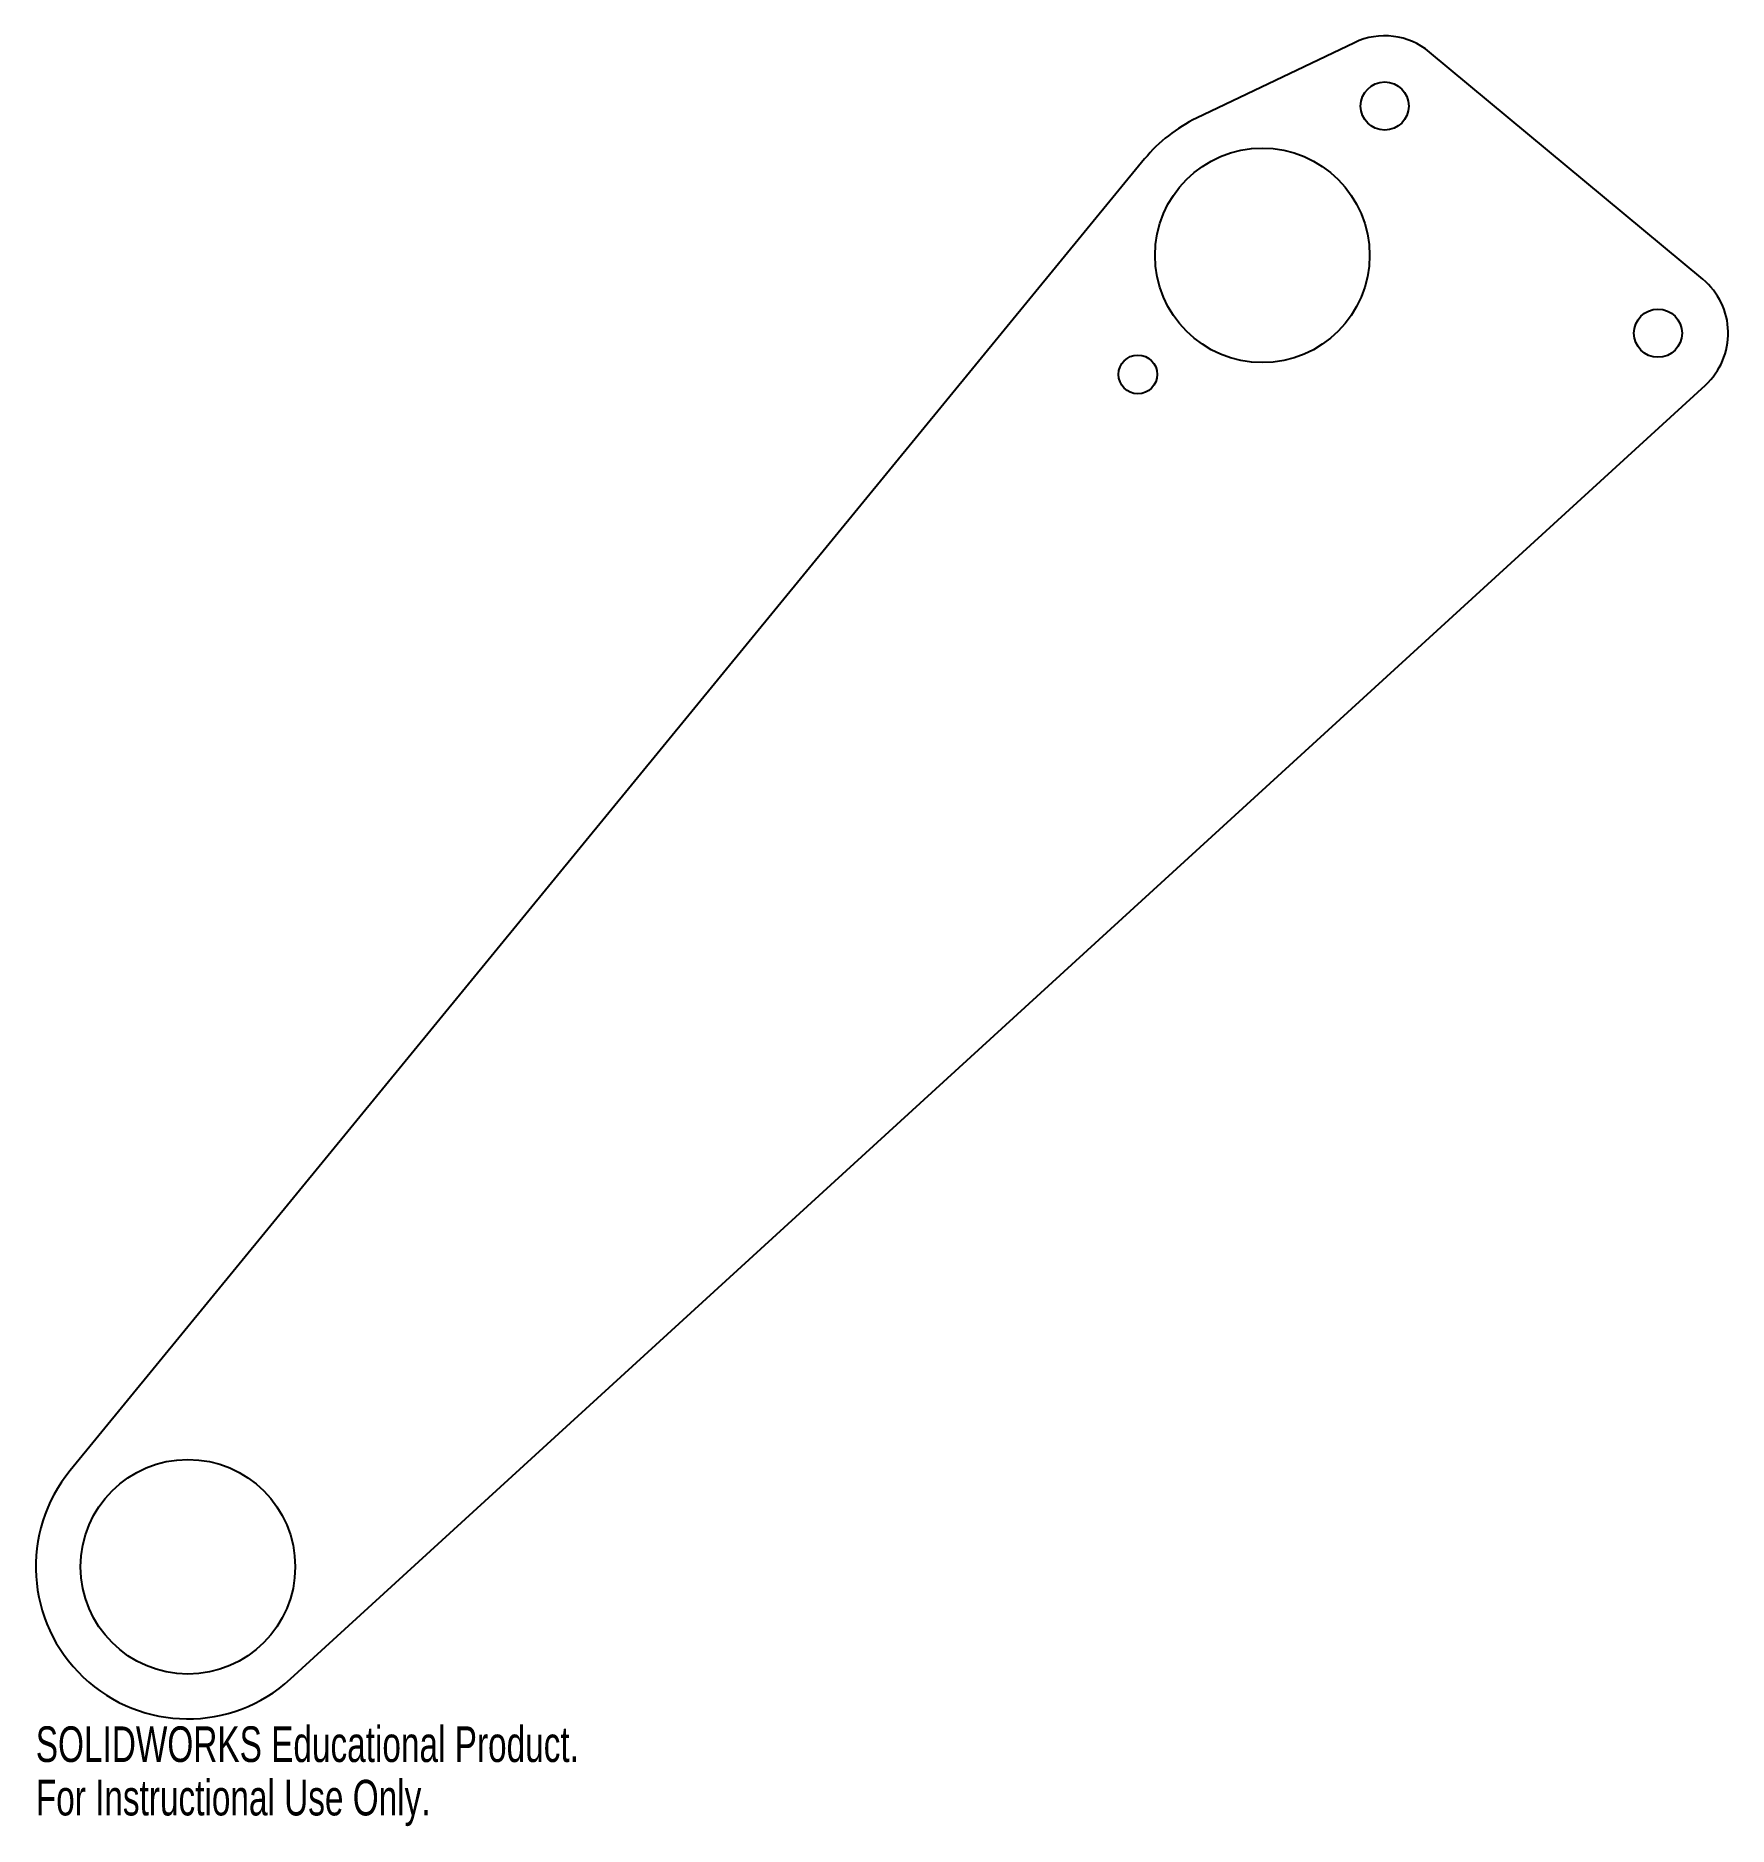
# Model space of a CAD drawing. Header units: inches. Extents: x -0.81 to 8.23, y -1.39 to 8.18.
import ezdxf

# ---------------------------------------------------------------- set-up
doc = ezdxf.new("R2010")
doc.units = ezdxf.units.IN
doc.header["$MEASUREMENT"] = 0
doc.styles.add('SLDTEXTSTYLE0', font='TXT', dxfattribs={"width": 0.7})

msp = doc.modelspace()

# ---------------------------------------------------------------- linework, layer by layer
at = {"color": 7, "linetype": 'Continuous', "lineweight": 25}
for p, q in [((6.2303, 8.1404), (5.3879, 7.7373)), ((8.0917, 6.8769), (6.6319, 8.0905)), ((5.1101, 7.5193), (-0.6285, 0.5149)), ((0.5484, -0.5996), (8.105, 6.3119))]:
    msp.add_line(p, q, dxfattribs=at)
for centre, radius in [((6.3922, 7.8021), 0.1285), ((5.7386, 7.0044), 0.573), ((7.852, 6.5886), 0.1285), ((5.0739, 6.3685), 0.1035), ((0, 0), 0.573)]:
    msp.add_circle(centre, radius, dxfattribs=at)
for centre, radius, start, end in [((6.3922, 7.8021), 0.375, 50.26332, 115.56984), ((5.7386, 7.0044), 0.8125, 115.56984, 140.67256), ((7.852, 6.5886), 0.375, 312.44629, 50.26332), ((0, 0), 0.8125, 140.67256, 312.44629)]:
    msp.add_arc(centre, radius, start, end, dxfattribs=at)

# ---------------------------------------------------------------- texts
at = {"color": 7, "linetype": 'Continuous', "char_height": 0.1903, "attachment_point": 1, "style": 'SLDTEXTSTYLE0'}
for s, insert in [('SOLIDWORKS Educational Product.', (-0.8125, -0.8526)), ('For Instructional Use Only.', (-0.8125, -1.1381))]:
    msp.add_mtext(s, dxfattribs=dict(at, insert=insert))

doc.saveas('drawing.dxf')
